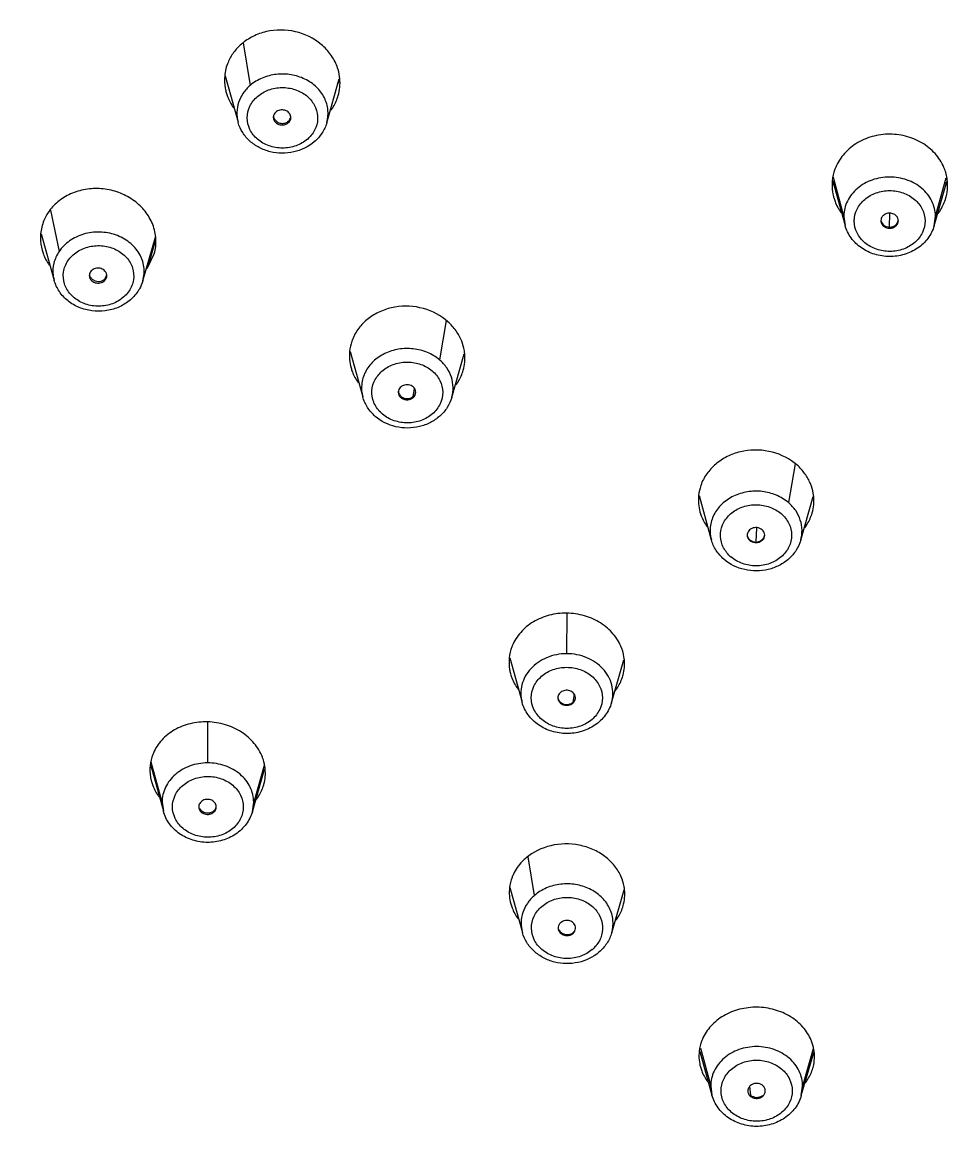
# Model space of a CAD drawing. Extents: x 881 to 2009, y 679 to 1506.
# Drawn here: x 1333.97 to 1360.64, y 1327.45 to 1359.14 of the extents above; entities that cross this region are included whole.
import ezdxf

# ---------------------------------------------------------------- set-up
doc = ezdxf.new("R2010")
doc.units = 0
doc.header["$LTSCALE"] = 10
doc.header["$MEASUREMENT"] = 0
doc.layers.add('1_1', color=7, linetype='CONTINUOUS')

msp = doc.modelspace()

# ---------------------------------------------------------------- linework, layer by layer
at = {"layer": '1_1', "color": 9, "linetype": 'Continuous'}
for p, q in [((1340.289, 1358.543), (1340.486, 1357.329)), ((1357.44, 1353.599), (1357.142, 1354.702)), ((1360.056, 1353.598), (1360.362, 1354.695)), ((1334.78, 1353.766), (1335.026, 1352.584)), ((1357.44, 1353.581), (1357.475, 1353.33)), ((1358.747, 1353.283), (1358.75, 1353.677)), ((1360.017, 1353.318), (1360.056, 1353.598)), ((1337.574, 1352.156), (1337.777, 1352.895)), ((1334.88, 1351.79), (1334.887, 1351.762)), ((1346.08, 1350.614), (1345.889, 1349.493)), ((1345.141, 1348.446), (1345.181, 1348.669)), ((1356.045, 1346.524), (1355.856, 1345.415)), ((1354.94, 1344.696), (1354.929, 1344.291)), ((1349.526, 1342.258), (1349.522, 1341.099)), ((1349.742, 1339.94), (1349.699, 1339.707)), ((1339.27, 1339.152), (1339.265, 1337.981)), ((1337.969, 1336.858), (1337.661, 1338.001)), ((1340.88, 1337.909), (1340.586, 1336.857)), ((1337.97, 1336.858), (1338.005, 1336.6)), ((1340.548, 1336.588), (1340.586, 1336.857)), ((1348.603, 1334.195), (1348.422, 1335.303)), ((1353.342, 1329.836), (1353.636, 1328.748)), ((1356.56, 1329.813), (1356.262, 1328.746)), ((1353.636, 1328.748), (1353.672, 1328.492)), ((1354.743, 1328.737), (1354.77, 1328.49)), ((1356.224, 1328.479), (1356.262, 1328.746))]:
    msp.add_line(p, q, dxfattribs=at)
at = {"layer": '1_1', "color": 7, "linetype": 'Continuous'}
for p, q in [((1339.771, 1357.604), (1340.139, 1356.279)), ((1342.671, 1356.265), (1343.031, 1357.515)), ((1343.031, 1357.48), (1343.013, 1357.454)), ((1341.646, 1356.414), (1341.646, 1356.415)), ((1357.169, 1354.523), (1357.123, 1354.592)), ((1357.124, 1354.598), (1357.475, 1353.33)), ((1360.018, 1353.318), (1360.382, 1354.585)), ((1360.383, 1354.578), (1360.342, 1354.518)), ((1358.997, 1353.466), (1358.997, 1353.467)), ((1334.52, 1353.087), (1334.887, 1351.762)), ((1337.418, 1351.748), (1337.778, 1353)), ((1337.574, 1352.156), (1337.745, 1352.523)), ((1336.357, 1351.834), (1336.386, 1351.905)), ((1336.39, 1351.897), (1336.39, 1351.898)), ((1343.34, 1349.733), (1343.701, 1348.432)), ((1343.346, 1349.711), (1343.34, 1349.72)), ((1346.241, 1348.418), (1346.599, 1349.661)), ((1346.599, 1349.633), (1346.587, 1349.619)), ((1353.305, 1345.616), (1353.654, 1344.355)), ((1353.311, 1345.594), (1353.305, 1345.603)), ((1356.207, 1344.343), (1356.564, 1345.586)), ((1356.564, 1345.566), (1356.556, 1345.556)), ((1347.899, 1340.979), (1348.251, 1339.711)), ((1350.803, 1339.699), (1351.155, 1340.925)), ((1349.772, 1339.84), (1349.772, 1339.841)), ((1350.803, 1339.699), (1350.803, 1339.699)), ((1337.643, 1337.904), (1338.005, 1336.599)), ((1340.548, 1336.587), (1340.898, 1337.806)), ((1339.016, 1336.726), (1339.016, 1336.725)), ((1347.904, 1334.419), (1348.258, 1333.14)), ((1350.81, 1333.128), (1351.163, 1334.357)), ((1349.279, 1333.267), (1349.279, 1333.266)), ((1353.325, 1329.742), (1353.672, 1328.492)), ((1356.224, 1328.479), (1356.579, 1329.714)), ((1353.672, 1328.492), (1353.672, 1328.491)), ((1354.696, 1328.616), (1354.696, 1328.615))]:
    msp.add_line(p, q, dxfattribs=at)
at = {"layer": '1_1', "color": 9, "linetype": 'Continuous'}
for centre, radius, start, end in [((1341.254, 1358.525), 1.777, 212.5263, 213.412), ((1341.68, 1358.367), 1.638, 322.2256, 324.6816), ((1341.695, 1358.356), 1.618, 324.6837, 326.0478), ((1341.518, 1356.492), 0.922, 310.7601, 315.1584), ((1358.516, 1355.472), 1.678, 213.043, 215.1992), ((1358.993, 1355.472), 1.683, 324.0804, 324.6528), ((1359, 1355.467), 1.674, 324.6522, 326.4498), ((1358.403, 1353.591), 0.963, 179.514, 180.611), ((1358.465, 1353.459), 0.729, 179.524, 180.6177), ((1335.998, 1354.038), 1.782, 213.1035, 213.8271), ((1336.489, 1353.811), 1.564, 324.0684, 325.724), ((1335.827, 1352.026), 0.976, 187.1776, 193.988), ((1344.766, 1350.646), 1.722, 213.648, 214.4688), ((1345.285, 1350.511), 1.6, 325.2059, 326.2596), ((1344.863, 1348.651), 0.928, 224.6854, 228.8723), ((1344.867, 1348.656), 0.935, 228.8914, 229.8201), ((1354.69, 1346.513), 1.678, 213.9855, 214.8231), ((1355.228, 1346.465), 1.63, 325.2827, 326.0741), ((1354.835, 1344.583), 0.95, 224.6457, 229.1259), ((1349.281, 1341.895), 1.681, 213.7061, 215.9578), ((1349.852, 1341.804), 1.6, 323.182, 324.9657), ((1349.864, 1341.796), 1.586, 324.9673, 325.6513), ((1339.046, 1338.848), 1.709, 213.8863, 215.8758), ((1339.653, 1338.658), 1.536, 322.5356, 324.6219), ((1339.665, 1338.649), 1.521, 324.6242, 325.293), ((1349.893, 1335.233), 1.568, 323.8759, 324.5531), ((1349.681, 1333.322), 0.883, 310.4586, 314.6748), ((1354.629, 1330.651), 1.605, 215.104, 215.8866), ((1355.31, 1330.612), 1.573, 322.696, 324.3076)]:
    msp.add_arc(centre, radius, start, end, dxfattribs=at)
at = {"layer": '1_1', "color": 7, "linetype": 'Continuous'}
for centre, radius, start, end in [((1341.332, 1356.415), 0.186, 168.2381, 179.5809), ((1341.328, 1356.415), 0.182, 179.6197, 184.4639), ((1341.337, 1356.414), 0.191, 160.1736, 168.2316), ((1341.444, 1356.409), 0.203, 23.0875, 33.9857), ((1341.461, 1356.415), 0.185, 0.0708, 6.114), ((1358.421, 1354.477), 1.32, 159.5386, 174.6735), ((1359.081, 1354.473), 1.321, 4.9171, 20.3325), ((1358.383, 1354.481), 1.281, 174.7189, 180.1286), ((1359.121, 1354.477), 1.28, 359.9749, 4.8627), ((1358.427, 1354.484), 1.325, 194.5523, 195.465), ((1359.079, 1354.48), 1.323, 343.9895, 344.9335), ((1335.826, 1352.957), 1.335, 146.2895, 157.1847), ((1358.681, 1353.467), 0.184, 167.3619, 187.7357), ((1335.778, 1352.977), 1.283, 157.1872, 174.9954), ((1336.395, 1352.847), 1.403, 21.2607, 26.2211), ((1336.075, 1351.899), 0.184, 171.8993, 179.8213), ((1336.206, 1351.898), 0.184, 0.0738, 5.8908), ((1336.435, 1352.916), 1.369, 322.9682, 326.2966), ((1335.916, 1352.05), 1.069, 193.9688, 195.5962), ((1344.604, 1349.609), 1.285, 174.4076, 195.5519), ((1345.35, 1349.546), 1.268, 343.922, 5.2487), ((1344.896, 1348.567), 0.182, 172.5756, 180.031), ((1344.903, 1348.567), 0.189, 166.1927, 172.5797), ((1354.546, 1345.489), 1.262, 174.1817, 195.5419), ((1355.327, 1345.469), 1.257, 343.9045, 5.4003), ((1354.861, 1344.487), 0.182, 172.5864, 180.0311), ((1354.998, 1344.487), 0.181, 355.3515, 0.0501), ((1349.13, 1340.851), 1.253, 159.1371, 174.0815), ((1349.148, 1340.844), 1.272, 157.6504, 159.1514), ((1349.877, 1340.796), 1.301, 20.2778, 21.029), ((1349.91, 1340.807), 1.266, 5.3828, 20.3573), ((1349.94, 1340.811), 1.237, 344.8981, 5.32), ((1349.155, 1340.862), 1.279, 194.5678, 195.4801), ((1349.922, 1340.815), 1.255, 343.9647, 344.9264), ((1349.456, 1339.841), 0.184, 171.8909, 179.822), ((1349.591, 1339.84), 0.181, 353.9222, 359.716), ((1338.849, 1337.778), 1.228, 158.9246, 174.01), ((1338.865, 1337.772), 1.245, 156.8312, 158.9336), ((1339.614, 1337.673), 1.307, 20.2758, 21.0019), ((1339.704, 1337.691), 1.215, 344.9354, 5.4662), ((1338.9, 1337.789), 1.28, 194.5398, 195.4851), ((1339.69, 1337.694), 1.229, 343.9678, 344.9728), ((1339.199, 1336.725), 0.183, 170.8322, 179.6895), ((1339.206, 1336.724), 0.19, 165.5461, 170.8515), ((1339.33, 1336.725), 0.185, 359.8226, 3.1457), ((1349.101, 1334.28), 1.217, 173.3979, 195.5681), ((1349.976, 1334.235), 1.207, 343.9188, 5.8008), ((1349.463, 1333.266), 0.184, 171.7718, 179.7024), ((1349.593, 1333.266), 0.186, 354.6973, 359.7261), ((1354.519, 1329.611), 1.218, 158.7828, 173.7666), ((1354.539, 1329.604), 1.24, 156.7031, 158.7962), ((1355.35, 1329.581), 1.253, 21.1877, 22.359), ((1354.481, 1329.617), 1.18, 173.8214, 180.0887), ((1355.424, 1329.596), 1.177, 0.0877, 5.783), ((1354.53, 1329.625), 1.23, 194.5325, 195.4683), ((1355.381, 1329.602), 1.22, 343.9761, 344.9493), ((1354.881, 1328.615), 0.185, 172.0849, 179.7095), ((1355.012, 1328.614), 0.184, 356.4471, 3.3014)]:
    msp.add_arc(centre, radius, start, end, dxfattribs=at)
for points, knots in [([(1408.629, 1347.291), (1408.387, 1350.01), (1407.293, 1355.453), (1403.92, 1363.14), (1398.949, 1370.125), (1392.57, 1376.161), (1385.016, 1381.049), (1376.555, 1384.628), (1367.482, 1386.782), (1358.111, 1387.441), (1348.763, 1386.583), (1339.76, 1384.237), (1331.414, 1380.478), (1324.015, 1375.428), (1317.828, 1369.253), (1313.08, 1362.159), (1309.956, 1354.398), (1309.039, 1348.937), (1308.885, 1346.217)], [0, 0, 0, 0, 0.058147, 0.117164, 0.177537, 0.239517, 0.303127, 0.368165, 0.434243, 0.500845, 0.567391, 0.633308, 0.698098, 0.761407, 0.823071, 0.883159, 0.941969, 1, 1, 1, 1]), ([(1309.049, 1338.957), (1309.046, 1341.754), (1309.691, 1347.405), (1312.566, 1355.506), (1317.224, 1362.951), (1323.471, 1369.45), (1331.059, 1374.765), (1339.695, 1378.701), (1349.047, 1381.117), (1355.521, 1381.654), (1358.767, 1381.651)], [0, 0, 0, 0, 0.115587, 0.232649, 0.352444, 0.475736, 0.602718, 0.733026, 0.865838, 1, 1, 1, 1]), ([(1342.966, 1357.87), (1342.921, 1357.991), (1342.795, 1358.224), (1342.425, 1358.617), (1341.787, 1358.926), (1341.076, 1358.928), (1340.559, 1358.744), (1340.333, 1358.595), (1340.233, 1358.509)], [0, 0, 0, 0, 0.119679, 0.242089, 0.495481, 0.751684, 0.877665, 1, 1, 1, 1]), ([(1340.233, 1358.509), (1340.151, 1358.437), (1340.002, 1358.277), (1339.894, 1358.087), (1339.853, 1357.988)], [0, 0, 0, 0, 0.505739, 1, 1, 1, 1]), ([(1339.757, 1357.605), (1339.745, 1357.486), (1339.753, 1357.324), (1339.789, 1357.168), (1339.8, 1357.129)], [0, 0, 0, 0, 0.748944, 1, 1, 1, 1]), ([(1343.046, 1357.516), (1343.038, 1357.606), (1343.015, 1357.727), (1342.976, 1357.842), (1342.966, 1357.87)], [0, 0, 0, 0, 0.747704, 1, 1, 1, 1]), ([(1339.8, 1357.129), (1339.81, 1357.091), (1339.86, 1356.937), (1339.937, 1356.793), (1340.007, 1356.693)], [0, 0, 0, 0, 0.24557, 1, 1, 1, 1]), ([(1342.79, 1356.62), (1342.814, 1356.652), (1342.902, 1356.784), (1342.967, 1356.931), (1343, 1357.044)], [0, 0, 0, 0, 0.252894, 1, 1, 1, 1]), ([(1341.147, 1356.401), (1341.149, 1356.377), (1341.158, 1356.344), (1341.175, 1356.315), (1341.18, 1356.308)], [0, 0, 0, 0, 0.745777, 1, 1, 1, 1]), ([(1341.18, 1356.37), (1341.177, 1356.376), (1341.164, 1356.398), (1341.154, 1356.423), (1341.15, 1356.442)], [0, 0, 0, 0, 0.261408, 1, 1, 1, 1]), ([(1341.613, 1356.522), (1341.588, 1356.559), (1341.511, 1356.62), (1341.368, 1356.64), (1341.233, 1356.594), (1341.172, 1356.519), (1341.157, 1356.479)], [0, 0, 0, 0, 0.245577, 0.506469, 0.763074, 1, 1, 1, 1]), ([(1341.18, 1356.308), (1341.208, 1356.266), (1341.299, 1356.201), (1341.436, 1356.194), (1341.536, 1356.232), (1341.597, 1356.28), (1341.637, 1356.343), (1341.646, 1356.391), (1341.646, 1356.414)], [0, 0, 0, 0, 0.247904, 0.510827, 0.641112, 0.765921, 0.884995, 1, 1, 1, 1]), ([(1341.18, 1356.37), (1341.199, 1356.338), (1341.252, 1356.281), (1341.325, 1356.255), (1341.362, 1356.249)], [0, 0, 0, 0, 0.495417, 1, 1, 1, 1]), ([(1341.573, 1356.306), (1341.591, 1356.322), (1341.62, 1356.359), (1341.638, 1356.402), (1341.642, 1356.424)], [0, 0, 0, 0, 0.515531, 1, 1, 1, 1]), ([(1342.316, 1355.72), (1342.15, 1355.577), (1341.734, 1355.376), (1341.16, 1355.384), (1340.742, 1355.541), (1340.469, 1355.728), (1340.259, 1355.974), (1340.17, 1356.17), (1340.141, 1356.271)], [0, 0, 0, 0, 0.250365, 0.506045, 0.633255, 0.758021, 0.880104, 1, 1, 1, 1]), ([(1341.362, 1356.249), (1341.4, 1356.243), (1341.477, 1356.246), (1341.546, 1356.282), (1341.573, 1356.306)], [0, 0, 0, 0, 0.508545, 1, 1, 1, 1]), ([(1342.672, 1356.266), (1342.642, 1356.161), (1342.548, 1355.959), (1342.4, 1355.792), (1342.316, 1355.72)], [0, 0, 0, 0, 0.495271, 1, 1, 1, 1]), ([(1360.319, 1354.932), (1360.265, 1355.078), (1360.101, 1355.358), (1359.729, 1355.682), (1359.265, 1355.889), (1358.753, 1355.961), (1358.242, 1355.891), (1357.777, 1355.686), (1357.405, 1355.364), (1357.24, 1355.084), (1357.185, 1354.938)], [0, 0, 0, 0, 0.11882, 0.242168, 0.369864, 0.500158, 0.630418, 0.758026, 0.881268, 1, 1, 1, 1]), ([(1357.102, 1354.478), (1357.102, 1354.396), (1357.113, 1354.285), (1357.137, 1354.178), (1357.144, 1354.151)], [0, 0, 0, 0, 0.748502, 1, 1, 1, 1]), ([(1360.356, 1354.136), (1360.364, 1354.164), (1360.39, 1354.275), (1360.402, 1354.391), (1360.401, 1354.477)], [0, 0, 0, 0, 0.251521, 1, 1, 1, 1]), ([(1337.654, 1353.467), (1337.592, 1353.593), (1337.427, 1353.832), (1337.089, 1354.114), (1336.68, 1354.306), (1336.234, 1354.396), (1335.78, 1354.377), (1335.353, 1354.25), (1334.984, 1354.023), (1334.792, 1353.813), (1334.715, 1353.698)], [0, 0, 0, 0, 0.120278, 0.24564, 0.373416, 0.503807, 0.63267, 0.759385, 0.881914, 1, 1, 1, 1]), ([(1357.15, 1354.13), (1357.161, 1354.091), (1357.211, 1353.936), (1357.291, 1353.791), (1357.363, 1353.691)], [0, 0, 0, 0, 0.247866, 1, 1, 1, 1]), ([(1360.132, 1353.675), (1360.157, 1353.709), (1360.249, 1353.845), (1360.317, 1353.997), (1360.351, 1354.115)], [0, 0, 0, 0, 0.253504, 1, 1, 1, 1]), ([(1358.57, 1353.619), (1358.561, 1353.612), (1358.53, 1353.581), (1358.509, 1353.54), (1358.502, 1353.508)], [0, 0, 0, 0, 0.258251, 1, 1, 1, 1]), ([(1358.969, 1353.565), (1358.951, 1353.596), (1358.895, 1353.65), (1358.786, 1353.687), (1358.669, 1353.679), (1358.598, 1353.643), (1358.57, 1353.619)], [0, 0, 0, 0, 0.238578, 0.492411, 0.750862, 1, 1, 1, 1]), ([(1358.997, 1353.467), (1358.997, 1353.492), (1358.989, 1353.527), (1358.974, 1353.558), (1358.969, 1353.565)], [0, 0, 0, 0, 0.744167, 1, 1, 1, 1]), ([(1337.745, 1352.523), (1337.783, 1352.657), (1337.817, 1352.943), (1337.755, 1353.223), (1337.703, 1353.356)], [0, 0, 0, 0, 0.49545, 1, 1, 1, 1]), ([(1360.017, 1353.318), (1359.981, 1353.191), (1359.856, 1352.945), (1359.553, 1352.661), (1359.168, 1352.482), (1358.742, 1352.422), (1358.317, 1352.486), (1357.934, 1352.668), (1357.633, 1352.955), (1357.511, 1353.203), (1357.475, 1353.33)], [0, 0, 0, 0, 0.120519, 0.244033, 0.37092, 0.500014, 0.629105, 0.755983, 0.879486, 1, 1, 1, 1]), ([(1358.499, 1353.443), (1358.504, 1353.402), (1358.546, 1353.321), (1358.664, 1353.253), (1358.803, 1353.246), (1358.89, 1353.286), (1358.924, 1353.315)], [0, 0, 0, 0, 0.231674, 0.48285, 0.745436, 1, 1, 1, 1]), ([(1358.5, 1353.473), (1358.509, 1353.42), (1358.575, 1353.317), (1358.69, 1353.283), (1358.747, 1353.283)], [0, 0, 0, 0, 0.482586, 1, 1, 1, 1]), ([(1358.747, 1353.283), (1358.78, 1353.283), (1358.843, 1353.298), (1358.901, 1353.327), (1358.924, 1353.348)], [0, 0, 0, 0, 0.511102, 1, 1, 1, 1]), ([(1358.924, 1353.348), (1358.942, 1353.365), (1358.972, 1353.404), (1358.99, 1353.45), (1358.994, 1353.473)], [0, 0, 0, 0, 0.518152, 1, 1, 1, 1]), ([(1358.924, 1353.315), (1358.946, 1353.334), (1358.983, 1353.38), (1358.997, 1353.438), (1358.997, 1353.466)], [0, 0, 0, 0, 0.511198, 1, 1, 1, 1]), ([(1334.5, 1353.089), (1334.496, 1353.051), (1334.49, 1352.896), (1334.512, 1352.741), (1334.543, 1352.629)], [0, 0, 0, 0, 0.248245, 1, 1, 1, 1]), ([(1334.543, 1352.629), (1334.554, 1352.59), (1334.603, 1352.438), (1334.679, 1352.295), (1334.747, 1352.197)], [0, 0, 0, 0, 0.248166, 1, 1, 1, 1]), ([(1336.317, 1352.05), (1336.283, 1352.079), (1336.197, 1352.119), (1336.058, 1352.113), (1335.94, 1352.046), (1335.898, 1351.965), (1335.892, 1351.925)], [0, 0, 0, 0, 0.254834, 0.517385, 0.768401, 1, 1, 1, 1]), ([(1335.964, 1351.809), (1335.957, 1351.816), (1335.931, 1351.843), (1335.91, 1351.876), (1335.901, 1351.902)], [0, 0, 0, 0, 0.262411, 1, 1, 1, 1]), ([(1336.389, 1351.917), (1336.387, 1351.941), (1336.378, 1351.972), (1336.361, 1351.999), (1336.357, 1352.006)], [0, 0, 0, 0, 0.744681, 1, 1, 1, 1]), ([(1337.276, 1351.445), (1337.209, 1351.345), (1337.04, 1351.163), (1336.717, 1350.974), (1336.349, 1350.875), (1335.966, 1350.875), (1335.598, 1350.972), (1335.274, 1351.16), (1335.022, 1351.428), (1334.919, 1351.649), (1334.887, 1351.762)], [0, 0, 0, 0, 0.122294, 0.247648, 0.375472, 0.504286, 0.632196, 0.757674, 0.880116, 1, 1, 1, 1]), ([(1335.904, 1351.83), (1335.907, 1351.822), (1335.922, 1351.791), (1335.944, 1351.764), (1335.964, 1351.747)], [0, 0, 0, 0, 0.245615, 1, 1, 1, 1]), ([(1335.964, 1351.747), (1335.999, 1351.716), (1336.091, 1351.675), (1336.237, 1351.688), (1336.357, 1351.766), (1336.39, 1351.855), (1336.39, 1351.897)], [0, 0, 0, 0, 0.25649, 0.520103, 0.769709, 1, 1, 1, 1]), ([(1336.06, 1351.747), (1336.087, 1351.737), (1336.144, 1351.727), (1336.228, 1351.737), (1336.304, 1351.772), (1336.343, 1351.812), (1336.357, 1351.834)], [0, 0, 0, 0, 0.258993, 0.51472, 0.761896, 1, 1, 1, 1]), ([(1337.418, 1351.747), (1337.394, 1351.667), (1337.35, 1351.563), (1337.292, 1351.469), (1337.276, 1351.445)], [0, 0, 0, 0, 0.748125, 1, 1, 1, 1]), ([(1346.134, 1350.579), (1345.936, 1350.756), (1345.442, 1351.018), (1344.75, 1351.052), (1344.229, 1350.903), (1343.884, 1350.709), (1343.605, 1350.445), (1343.473, 1350.229), (1343.424, 1350.116)], [0, 0, 0, 0, 0.252227, 0.510512, 0.638305, 0.76273, 0.883176, 1, 1, 1, 1]), ([(1346.527, 1350.023), (1346.486, 1350.128), (1346.375, 1350.33), (1346.22, 1350.502), (1346.134, 1350.579)], [0, 0, 0, 0, 0.49304, 1, 1, 1, 1]), ([(1343.424, 1350.116), (1343.411, 1350.085), (1343.363, 1349.963), (1343.335, 1349.832), (1343.325, 1349.734)], [0, 0, 0, 0, 0.251695, 1, 1, 1, 1]), ([(1346.613, 1349.662), (1346.61, 1349.693), (1346.595, 1349.815), (1346.561, 1349.936), (1346.527, 1350.023)], [0, 0, 0, 0, 0.248596, 1, 1, 1, 1]), ([(1343.366, 1349.265), (1343.376, 1349.227), (1343.426, 1349.074), (1343.503, 1348.931), (1343.573, 1348.833)], [0, 0, 0, 0, 0.24695, 1, 1, 1, 1]), ([(1346.36, 1348.774), (1346.384, 1348.806), (1346.472, 1348.936), (1346.536, 1349.082), (1346.569, 1349.195)], [0, 0, 0, 0, 0.253408, 1, 1, 1, 1]), ([(1345.188, 1348.662), (1345.165, 1348.703), (1345.085, 1348.771), (1344.933, 1348.794), (1344.811, 1348.747), (1344.744, 1348.677), (1344.725, 1348.634), (1344.719, 1348.612)], [0, 0, 0, 0, 0.244056, 0.505384, 0.761525, 0.883156, 1, 1, 1, 1]), ([(1344.055, 1347.879), (1343.971, 1347.953), (1343.823, 1348.122), (1343.73, 1348.328), (1343.7, 1348.434)], [0, 0, 0, 0, 0.504782, 1, 1, 1, 1]), ([(1346.241, 1348.418), (1346.212, 1348.317), (1346.122, 1348.121), (1345.909, 1347.875), (1345.634, 1347.689), (1345.213, 1347.534), (1344.638, 1347.53), (1344.221, 1347.735), (1344.055, 1347.879)], [0, 0, 0, 0, 0.119865, 0.24193, 0.36667, 0.49387, 0.749577, 1, 1, 1, 1]), ([(1344.714, 1348.567), (1344.714, 1348.539), (1344.728, 1348.481), (1344.785, 1348.41), (1344.868, 1348.363), (1344.964, 1348.347), (1345.061, 1348.363), (1345.143, 1348.41), (1345.2, 1348.481), (1345.214, 1348.539), (1345.214, 1348.567)], [0, 0, 0, 0, 0.116165, 0.237824, 0.366596, 0.500227, 0.63379, 0.7624, 0.883904, 1, 1, 1, 1]), ([(1344.716, 1348.59), (1344.719, 1348.568), (1344.737, 1348.521), (1344.764, 1348.48), (1344.782, 1348.461)], [0, 0, 0, 0, 0.466467, 1, 1, 1, 1]), ([(1344.782, 1348.461), (1344.805, 1348.438), (1344.862, 1348.403), (1344.96, 1348.38), (1345.059, 1348.393), (1345.117, 1348.425), (1345.141, 1348.446)], [0, 0, 0, 0, 0.248186, 0.503159, 0.755822, 1, 1, 1, 1]), ([(1345.141, 1348.446), (1345.15, 1348.454), (1345.181, 1348.487), (1345.203, 1348.529), (1345.21, 1348.562)], [0, 0, 0, 0, 0.260805, 1, 1, 1, 1]), ([(1345.214, 1348.567), (1345.214, 1348.592), (1345.207, 1348.625), (1345.193, 1348.654), (1345.188, 1348.662)], [0, 0, 0, 0, 0.744599, 1, 1, 1, 1]), ([(1356.099, 1346.49), (1355.9, 1346.663), (1355.403, 1346.916), (1354.712, 1346.94), (1354.193, 1346.785), (1353.848, 1346.588), (1353.569, 1346.322), (1353.437, 1346.105), (1353.388, 1345.992)], [0, 0, 0, 0, 0.25079, 0.50912, 0.637338, 0.762264, 0.883093, 1, 1, 1, 1]), ([(1356.486, 1345.956), (1356.445, 1346.057), (1356.335, 1346.251), (1356.183, 1346.416), (1356.099, 1346.49)], [0, 0, 0, 0, 0.493059, 1, 1, 1, 1]), ([(1353.388, 1345.992), (1353.375, 1345.962), (1353.329, 1345.842), (1353.3, 1345.714), (1353.29, 1345.617)], [0, 0, 0, 0, 0.252072, 1, 1, 1, 1]), ([(1356.578, 1345.587), (1356.575, 1345.618), (1356.559, 1345.744), (1356.523, 1345.868), (1356.486, 1345.956)], [0, 0, 0, 0, 0.24875, 1, 1, 1, 1]), ([(1353.33, 1345.151), (1353.34, 1345.113), (1353.389, 1344.963), (1353.466, 1344.822), (1353.535, 1344.725)], [0, 0, 0, 0, 0.247077, 1, 1, 1, 1]), ([(1356.325, 1344.698), (1356.349, 1344.73), (1356.437, 1344.861), (1356.502, 1345.007), (1356.534, 1345.12)], [0, 0, 0, 0, 0.253833, 1, 1, 1, 1]), ([(1355.153, 1344.582), (1355.129, 1344.624), (1355.044, 1344.694), (1354.886, 1344.713), (1354.761, 1344.659), (1354.699, 1344.58), (1354.683, 1344.534), (1354.68, 1344.511)], [0, 0, 0, 0, 0.245286, 0.507851, 0.763046, 0.883796, 1, 1, 1, 1]), ([(1354.015, 1343.795), (1353.929, 1343.869), (1353.779, 1344.04), (1353.684, 1344.248), (1353.655, 1344.355)], [0, 0, 0, 0, 0.504848, 1, 1, 1, 1]), ([(1356.207, 1344.343), (1356.177, 1344.241), (1356.088, 1344.045), (1355.875, 1343.797), (1355.6, 1343.609), (1355.178, 1343.453), (1354.601, 1343.447), (1354.182, 1343.651), (1354.015, 1343.795)], [0, 0, 0, 0, 0.11983, 0.24186, 0.366566, 0.493747, 0.749482, 1, 1, 1, 1]), ([(1354.679, 1344.487), (1354.679, 1344.463), (1354.686, 1344.43), (1354.7, 1344.4), (1354.705, 1344.393)], [0, 0, 0, 0, 0.744599, 1, 1, 1, 1]), ([(1354.681, 1344.483), (1354.685, 1344.457), (1354.705, 1344.404), (1354.762, 1344.341), (1354.842, 1344.305), (1354.9, 1344.291), (1354.929, 1344.29)], [0, 0, 0, 0, 0.236755, 0.481488, 0.73574, 1, 1, 1, 1]), ([(1354.705, 1344.393), (1354.729, 1344.349), (1354.816, 1344.279), (1354.952, 1344.265), (1355.054, 1344.297), (1355.118, 1344.341), (1355.163, 1344.401), (1355.176, 1344.449), (1355.178, 1344.472)], [0, 0, 0, 0, 0.2451, 0.507406, 0.638408, 0.764317, 0.884374, 1, 1, 1, 1]), ([(1354.929, 1344.29), (1354.958, 1344.291), (1355.015, 1344.303), (1355.116, 1344.345), (1355.165, 1344.421), (1355.175, 1344.472)], [0, 0, 0, 0, 0.267355, 0.522912, 1, 1, 1, 1]), ([(1355.179, 1344.487), (1355.179, 1344.511), (1355.172, 1344.545), (1355.157, 1344.574), (1355.153, 1344.582)], [0, 0, 0, 0, 0.744599, 1, 1, 1, 1]), ([(1349.525, 1342.258), (1349.357, 1342.26), (1349.024, 1342.221), (1348.567, 1342.032), (1348.196, 1341.732), (1348.028, 1341.467), (1347.971, 1341.328)], [0, 0, 0, 0, 0.262838, 0.518961, 0.76468, 1, 1, 1, 1]), ([(1351.092, 1341.263), (1351.036, 1341.407), (1350.87, 1341.683), (1350.497, 1342.001), (1350.035, 1342.206), (1349.695, 1342.256), (1349.525, 1342.258)], [0, 0, 0, 0, 0.235644, 0.482155, 0.73846, 1, 1, 1, 1]), ([(1347.883, 1340.98), (1347.872, 1340.87), (1347.877, 1340.72), (1347.908, 1340.576), (1347.917, 1340.54)], [0, 0, 0, 0, 0.748164, 1, 1, 1, 1]), ([(1347.923, 1340.52), (1347.933, 1340.482), (1347.984, 1340.327), (1348.064, 1340.182), (1348.137, 1340.083)], [0, 0, 0, 0, 0.246803, 1, 1, 1, 1]), ([(1350.912, 1340.039), (1350.937, 1340.072), (1351.028, 1340.204), (1351.095, 1340.353), (1351.128, 1340.468)], [0, 0, 0, 0, 0.254064, 1, 1, 1, 1]), ([(1349.699, 1339.992), (1349.665, 1340.021), (1349.578, 1340.061), (1349.44, 1340.055), (1349.321, 1339.988), (1349.28, 1339.907), (1349.274, 1339.867)], [0, 0, 0, 0, 0.254834, 0.517385, 0.768401, 1, 1, 1, 1]), ([(1349.772, 1339.841), (1349.772, 1339.869), (1349.763, 1339.907), (1349.744, 1339.94), (1349.738, 1339.948)], [0, 0, 0, 0, 0.743775, 1, 1, 1, 1]), ([(1349.524, 1338.82), (1349.381, 1338.82), (1349.096, 1338.862), (1348.712, 1339.046), (1348.409, 1339.334), (1348.287, 1339.582), (1348.251, 1339.711)], [0, 0, 0, 0, 0.258229, 0.51198, 0.758996, 1, 1, 1, 1]), ([(1349.274, 1339.845), (1349.277, 1339.822), (1349.296, 1339.773), (1349.326, 1339.731), (1349.346, 1339.714)], [0, 0, 0, 0, 0.47083, 1, 1, 1, 1]), ([(1349.285, 1339.772), (1349.289, 1339.764), (1349.303, 1339.733), (1349.326, 1339.706), (1349.345, 1339.689)], [0, 0, 0, 0, 0.245615, 1, 1, 1, 1]), ([(1349.345, 1339.689), (1349.38, 1339.659), (1349.468, 1339.619), (1349.608, 1339.627), (1349.727, 1339.697), (1349.767, 1339.78), (1349.771, 1339.821)], [0, 0, 0, 0, 0.255205, 0.518014, 0.768562, 1, 1, 1, 1]), ([(1349.346, 1339.714), (1349.393, 1339.672), (1349.493, 1339.634), (1349.617, 1339.66), (1349.676, 1339.687), (1349.699, 1339.707)], [0, 0, 0, 0, 0.500554, 0.758043, 1, 1, 1, 1]), ([(1350.803, 1339.699), (1350.766, 1339.571), (1350.641, 1339.324), (1350.337, 1339.039), (1349.951, 1338.859), (1349.667, 1338.819), (1349.524, 1338.819)], [0, 0, 0, 0, 0.241016, 0.488034, 0.741776, 1, 1, 1, 1]), ([(1339.269, 1339.152), (1339.102, 1339.157), (1338.772, 1339.123), (1338.318, 1338.946), (1337.947, 1338.656), (1337.778, 1338.398), (1337.72, 1338.262)], [0, 0, 0, 0, 0.263927, 0.52021, 0.765401, 1, 1, 1, 1]), ([(1340.835, 1338.141), (1340.78, 1338.286), (1340.613, 1338.562), (1340.241, 1338.883), (1339.779, 1339.094), (1339.44, 1339.148), (1339.269, 1339.152)], [0, 0, 0, 0, 0.23543, 0.482281, 0.738842, 1, 1, 1, 1]), ([(1340.914, 1337.807), (1340.911, 1337.834), (1340.897, 1337.942), (1340.869, 1338.049), (1340.841, 1338.126)], [0, 0, 0, 0, 0.24838, 1, 1, 1, 1]), ([(1337.627, 1337.906), (1337.616, 1337.797), (1337.621, 1337.648), (1337.651, 1337.504), (1337.661, 1337.468)], [0, 0, 0, 0, 0.74768, 1, 1, 1, 1]), ([(1337.666, 1337.448), (1337.677, 1337.409), (1337.728, 1337.254), (1337.808, 1337.109), (1337.88, 1337.009)], [0, 0, 0, 0, 0.246356, 1, 1, 1, 1]), ([(1340.659, 1336.933), (1340.683, 1336.965), (1340.773, 1337.094), (1340.839, 1337.241), (1340.872, 1337.354)], [0, 0, 0, 0, 0.253908, 1, 1, 1, 1]), ([(1339.442, 1336.877), (1339.41, 1336.905), (1339.328, 1336.944), (1339.216, 1336.942), (1339.134, 1336.911), (1339.066, 1336.864), (1339.031, 1336.81), (1339.022, 1336.772)], [0, 0, 0, 0, 0.252796, 0.513787, 0.642585, 0.767048, 1, 1, 1, 1]), ([(1339.089, 1336.574), (1339.125, 1336.543), (1339.217, 1336.502), (1339.362, 1336.514), (1339.482, 1336.593), (1339.515, 1336.682), (1339.516, 1336.724)], [0, 0, 0, 0, 0.256553, 0.520181, 0.769862, 1, 1, 1, 1]), ([(1339.166, 1336.578), (1339.201, 1336.564), (1339.255, 1336.546), (1339.33, 1336.554), (1339.398, 1336.574), (1339.472, 1336.622), (1339.504, 1336.684), (1339.511, 1336.715)], [0, 0, 0, 0, 0.264661, 0.396757, 0.526338, 0.769489, 1, 1, 1, 1]), ([(1339.502, 1336.794), (1339.499, 1336.802), (1339.484, 1336.833), (1339.462, 1336.86), (1339.442, 1336.877)], [0, 0, 0, 0, 0.245615, 1, 1, 1, 1]), ([(1339.268, 1335.71), (1339.126, 1335.712), (1338.843, 1335.755), (1338.461, 1335.938), (1338.161, 1336.225), (1338.04, 1336.472), (1338.005, 1336.6)], [0, 0, 0, 0, 0.258202, 0.511931, 0.758946, 1, 1, 1, 1]), ([(1339.024, 1336.67), (1339.027, 1336.661), (1339.041, 1336.624), (1339.067, 1336.593), (1339.089, 1336.574)], [0, 0, 0, 0, 0.244694, 1, 1, 1, 1]), ([(1339.089, 1336.62), (1339.106, 1336.606), (1339.132, 1336.592), (1339.159, 1336.581), (1339.166, 1336.578)], [0, 0, 0, 0, 0.742257, 1, 1, 1, 1]), ([(1340.548, 1336.588), (1340.511, 1336.46), (1340.386, 1336.213), (1340.082, 1335.928), (1339.695, 1335.749), (1339.411, 1335.709), (1339.268, 1335.711)], [0, 0, 0, 0, 0.241015, 0.488043, 0.741807, 1, 1, 1, 1]), ([(1351.08, 1334.729), (1351.031, 1334.841), (1350.899, 1335.057), (1350.62, 1335.323), (1350.274, 1335.523), (1349.756, 1335.685), (1349.066, 1335.677), (1348.565, 1335.437), (1348.366, 1335.268)], [0, 0, 0, 0, 0.116576, 0.237799, 0.363542, 0.492633, 0.751561, 1, 1, 1, 1]), ([(1348.366, 1335.268), (1348.327, 1335.236), (1348.181, 1335.1), (1348.064, 1334.934), (1348.001, 1334.8)], [0, 0, 0, 0, 0.255926, 1, 1, 1, 1]), ([(1348.001, 1334.8), (1347.987, 1334.769), (1347.936, 1334.648), (1347.904, 1334.518), (1347.892, 1334.42)], [0, 0, 0, 0, 0.252496, 1, 1, 1, 1]), ([(1351.177, 1334.357), (1351.174, 1334.389), (1351.156, 1334.516), (1351.118, 1334.64), (1351.08, 1334.729)], [0, 0, 0, 0, 0.248232, 1, 1, 1, 1]), ([(1347.929, 1333.954), (1347.939, 1333.916), (1347.988, 1333.767), (1348.065, 1333.627), (1348.134, 1333.532)], [0, 0, 0, 0, 0.246626, 1, 1, 1, 1]), ([(1350.931, 1333.489), (1350.954, 1333.521), (1351.041, 1333.648), (1351.105, 1333.791), (1351.136, 1333.901)], [0, 0, 0, 0, 0.254439, 1, 1, 1, 1]), ([(1349.279, 1333.266), (1349.279, 1333.245), (1349.284, 1333.216), (1349.295, 1333.19), (1349.299, 1333.183)], [0, 0, 0, 0, 0.745812, 1, 1, 1, 1]), ([(1349.529, 1333.481), (1349.471, 1333.481), (1349.382, 1333.454), (1349.304, 1333.37), (1349.285, 1333.318), (1349.281, 1333.293)], [0, 0, 0, 0, 0.51966, 0.765328, 1, 1, 1, 1]), ([(1349.298, 1333.217), (1349.309, 1333.196), (1349.327, 1333.166), (1349.361, 1333.134), (1349.391, 1333.116), (1349.423, 1333.102), (1349.469, 1333.085), (1349.505, 1333.077), (1349.53, 1333.076)], [0, 0, 0, 0, 0.244484, 0.367794, 0.488752, 0.612396, 0.740673, 1, 1, 1, 1]), ([(1349.726, 1333.398), (1349.702, 1333.424), (1349.64, 1333.467), (1349.566, 1333.481), (1349.529, 1333.481)], [0, 0, 0, 0, 0.487999, 1, 1, 1, 1]), ([(1349.529, 1333.051), (1349.589, 1333.051), (1349.681, 1333.08), (1349.758, 1333.168), (1349.776, 1333.222), (1349.778, 1333.249)], [0, 0, 0, 0, 0.520364, 0.76576, 1, 1, 1, 1]), ([(1349.53, 1333.076), (1349.558, 1333.075), (1349.615, 1333.083), (1349.714, 1333.127), (1349.765, 1333.199), (1349.775, 1333.248)], [0, 0, 0, 0, 0.268114, 0.526315, 1, 1, 1, 1]), ([(1349.779, 1333.265), (1349.779, 1333.289), (1349.77, 1333.338), (1349.743, 1333.38), (1349.726, 1333.398)], [0, 0, 0, 0, 0.4914, 1, 1, 1, 1]), ([(1350.446, 1332.573), (1350.278, 1332.43), (1349.857, 1332.229), (1349.279, 1332.24), (1348.858, 1332.401), (1348.585, 1332.591), (1348.374, 1332.841), (1348.286, 1333.039), (1348.258, 1333.14)], [0, 0, 0, 0, 0.250499, 0.506242, 0.633429, 0.75814, 0.880169, 1, 1, 1, 1]), ([(1349.299, 1333.183), (1349.318, 1333.143), (1349.388, 1333.074), (1349.482, 1333.051), (1349.529, 1333.051)], [0, 0, 0, 0, 0.481562, 1, 1, 1, 1]), ([(1350.81, 1333.128), (1350.779, 1333.022), (1350.683, 1332.815), (1350.532, 1332.647), (1350.446, 1332.573)], [0, 0, 0, 0, 0.495179, 1, 1, 1, 1]), ([(1356.509, 1330.057), (1356.452, 1330.195), (1356.284, 1330.458), (1355.916, 1330.76), (1355.462, 1330.954), (1354.962, 1331.025), (1354.461, 1330.966), (1354.003, 1330.783), (1353.631, 1330.49), (1353.459, 1330.23), (1353.4, 1330.094)], [0, 0, 0, 0, 0.117084, 0.240215, 0.368897, 0.500776, 0.632504, 0.76078, 0.883384, 1, 1, 1, 1]), ([(1356.595, 1329.715), (1356.592, 1329.742), (1356.577, 1329.85), (1356.548, 1329.957), (1356.518, 1330.033)], [0, 0, 0, 0, 0.248372, 1, 1, 1, 1]), ([(1353.301, 1329.615), (1353.301, 1329.54), (1353.311, 1329.439), (1353.333, 1329.341), (1353.34, 1329.316)], [0, 0, 0, 0, 0.748155, 1, 1, 1, 1]), ([(1356.559, 1329.285), (1356.566, 1329.311), (1356.59, 1329.413), (1356.601, 1329.519), (1356.601, 1329.598)], [0, 0, 0, 0, 0.251635, 1, 1, 1, 1]), ([(1353.345, 1329.297), (1353.355, 1329.259), (1353.404, 1329.111), (1353.481, 1328.972), (1353.55, 1328.877)], [0, 0, 0, 0, 0.246777, 1, 1, 1, 1]), ([(1356.344, 1328.848), (1356.368, 1328.88), (1356.456, 1329.009), (1356.522, 1329.154), (1356.554, 1329.265)], [0, 0, 0, 0, 0.254509, 1, 1, 1, 1]), ([(1354.769, 1328.767), (1354.75, 1328.75), (1354.718, 1328.712), (1354.701, 1328.664), (1354.698, 1328.64)], [0, 0, 0, 0, 0.510497, 1, 1, 1, 1]), ([(1355.08, 1328.796), (1355.032, 1328.822), (1354.918, 1328.844), (1354.81, 1328.802), (1354.769, 1328.767)], [0, 0, 0, 0, 0.504622, 1, 1, 1, 1]), ([(1355.158, 1328.728), (1355.153, 1328.735), (1355.131, 1328.762), (1355.103, 1328.783), (1355.08, 1328.796)], [0, 0, 0, 0, 0.244453, 1, 1, 1, 1]), ([(1356.224, 1328.479), (1356.187, 1328.351), (1356.062, 1328.104), (1355.757, 1327.819), (1355.371, 1327.639), (1354.943, 1327.58), (1354.516, 1327.643), (1354.132, 1327.827), (1353.83, 1328.115), (1353.707, 1328.363), (1353.672, 1328.491)], [0, 0, 0, 0, 0.120508, 0.244019, 0.370911, 0.500014, 0.629114, 0.755997, 0.879497, 1, 1, 1, 1]), ([(1354.696, 1328.615), (1354.696, 1328.589), (1354.704, 1328.555), (1354.719, 1328.524), (1354.724, 1328.517)], [0, 0, 0, 0, 0.744167, 1, 1, 1, 1]), ([(1354.724, 1328.517), (1354.742, 1328.486), (1354.798, 1328.432), (1354.907, 1328.395), (1355.024, 1328.402), (1355.095, 1328.438), (1355.123, 1328.463)], [0, 0, 0, 0, 0.238578, 0.492411, 0.750862, 1, 1, 1, 1]), ([(1354.77, 1328.49), (1354.793, 1328.471), (1354.853, 1328.448), (1354.946, 1328.418), (1355.041, 1328.444), (1355.1, 1328.468), (1355.123, 1328.487)], [0, 0, 0, 0, 0.240064, 0.500053, 0.759607, 1, 1, 1, 1]), ([(1355.123, 1328.463), (1355.144, 1328.481), (1355.179, 1328.523), (1355.194, 1328.577), (1355.196, 1328.603)], [0, 0, 0, 0, 0.510691, 1, 1, 1, 1]), ([(1355.196, 1328.625), (1355.194, 1328.652), (1355.183, 1328.689), (1355.164, 1328.72), (1355.158, 1328.728)], [0, 0, 0, 0, 0.743536, 1, 1, 1, 1])]:
    msp.add_open_spline(points, degree=3, knots=knots, dxfattribs=at)
at = {"layer": '1_1', "color": 9, "linetype": 'Continuous'}
for points, knots in [([(1407.216, 1354.646), (1406.518, 1356.991), (1404.644, 1361.606), (1400.568, 1367.955), (1395.319, 1373.625), (1389.053, 1378.455), (1381.944, 1382.316), (1371.576, 1386.047), (1357.642, 1387.792), (1343.795, 1385.535), (1333.624, 1381.418), (1326.728, 1377.295), (1320.725, 1372.234), (1315.785, 1366.372), (1312.054, 1359.873), (1310.433, 1355.197), (1309.863, 1352.831)], [0, 0, 0, 0, 0.058102, 0.117434, 0.178251, 0.240631, 0.304479, 0.369547, 0.501444, 0.633028, 0.697735, 0.761127, 0.823001, 0.883318, 0.942216, 1, 1, 1, 1]), ([(1309.191, 1346.13), (1309.663, 1348.643), (1311.142, 1353.633), (1314.827, 1360.597), (1319.872, 1366.887), (1326.113, 1372.307), (1333.353, 1376.698), (1341.37, 1379.928), (1349.915, 1381.904), (1355.788, 1382.344), (1358.731, 1382.343)], [0, 0, 0, 0, 0.115599, 0.233353, 0.354014, 0.477941, 0.605079, 0.734994, 0.866952, 1, 1, 1, 1]), ([(1407.83, 1345.875), (1407.35, 1348.358), (1405.862, 1353.285), (1402.19, 1360.159), (1397.181, 1366.367), (1390.998, 1371.718), (1383.833, 1376.054), (1375.906, 1379.248), (1367.462, 1381.206), (1361.659, 1381.648), (1358.751, 1381.651)], [0, 0, 0, 0, 0.115585, 0.23338, 0.354112, 0.478106, 0.605282, 0.73519, 0.867081, 1, 1, 1, 1]), ([(1311.945, 1338.951), (1311.943, 1340.267), (1312.092, 1342.907), (1312.765, 1346.824), (1313.883, 1350.665), (1315.433, 1354.391), (1317.402, 1357.966), (1319.769, 1361.357), (1322.511, 1364.531), (1326.658, 1368.459), (1332.655, 1372.664), (1340.78, 1376.372), (1349.584, 1378.651), (1358.733, 1379.416), (1367.884, 1378.642), (1376.692, 1376.355), (1384.824, 1372.64), (1390.83, 1368.429), (1394.985, 1364.498), (1397.734, 1361.322), (1400.108, 1357.929), (1402.085, 1354.352), (1403.643, 1350.624), (1404.769, 1346.783), (1405.451, 1342.865), (1405.605, 1340.225), (1405.607, 1338.909)], [0, 0, 0, 0, 0.02886, 0.057821, 0.086962, 0.116375, 0.146131, 0.176287, 0.206881, 0.237936, 0.30135, 0.366425, 0.432753, 0.499756, 0.566777, 0.633154, 0.698306, 0.761811, 0.792913, 0.823555, 0.853754, 0.883548, 0.912994, 0.942159, 0.971134, 1, 1, 1, 1]), ([(1342.672, 1356.266), (1342.705, 1356.382), (1342.729, 1356.63), (1342.621, 1356.993), (1342.386, 1357.303), (1342.052, 1357.53), (1341.653, 1357.655), (1341.231, 1357.665), (1340.825, 1357.56), (1340.588, 1357.416), (1340.486, 1357.329)], [0, 0, 0, 0, 0.114562, 0.230239, 0.35052, 0.476791, 0.607978, 0.74121, 0.872903, 1, 1, 1, 1]), ([(1340.486, 1357.329), (1340.409, 1357.264), (1340.274, 1357.115), (1340.14, 1356.85), (1340.09, 1356.562), (1340.114, 1356.37), (1340.139, 1356.279)], [0, 0, 0, 0, 0.259633, 0.510369, 0.755344, 1, 1, 1, 1]), ([(1342.12, 1355.794), (1342.025, 1355.712), (1341.796, 1355.583), (1341.408, 1355.518), (1341.02, 1355.583), (1340.686, 1355.77), (1340.456, 1356.057), (1340.373, 1356.405), (1340.456, 1356.752), (1340.605, 1356.939), (1340.695, 1357.016)], [0, 0, 0, 0, 0.128654, 0.262205, 0.395845, 0.524672, 0.646272, 0.762434, 0.878525, 1, 1, 1, 1]), ([(1340.695, 1357.016), (1340.788, 1357.096), (1341.01, 1357.222), (1341.387, 1357.289), (1341.766, 1357.233), (1342.098, 1357.06), (1342.334, 1356.789), (1342.436, 1356.456), (1342.382, 1356.115), (1342.252, 1355.923), (1342.171, 1355.842)], [0, 0, 0, 0, 0.128598, 0.262039, 0.395806, 0.525151, 0.647514, 0.764134, 0.879782, 1, 1, 1, 1]), ([(1360.056, 1353.598), (1360.054, 1353.745), (1359.979, 1354.048), (1359.68, 1354.416), (1359.248, 1354.658), (1358.747, 1354.741), (1358.245, 1354.658), (1357.813, 1354.417), (1357.515, 1354.049), (1357.441, 1353.746), (1357.44, 1353.599)], [0, 0, 0, 0, 0.116199, 0.237831, 0.366656, 0.500252, 0.633779, 0.762433, 0.883882, 1, 1, 1, 1]), ([(1357.736, 1353.465), (1357.737, 1353.578), (1357.794, 1353.812), (1358.025, 1354.097), (1358.358, 1354.283), (1358.746, 1354.347), (1359.134, 1354.283), (1359.468, 1354.097), (1359.699, 1353.811), (1359.757, 1353.577), (1359.758, 1353.464)], [0, 0, 0, 0, 0.116122, 0.237569, 0.366219, 0.499741, 0.633334, 0.762161, 0.883797, 1, 1, 1, 1]), ([(1359.758, 1353.464), (1359.759, 1353.35), (1359.706, 1353.114), (1359.478, 1352.825), (1359.145, 1352.635), (1358.756, 1352.567), (1358.366, 1352.63), (1358.029, 1352.815), (1357.796, 1353.102), (1357.737, 1353.337), (1357.736, 1353.451)], [0, 0, 0, 0, 0.116057, 0.23732, 0.365832, 0.499345, 0.633038, 0.761998, 0.883737, 1, 1, 1, 1]), ([(1337.419, 1351.752), (1337.456, 1351.88), (1337.477, 1352.156), (1337.334, 1352.55), (1337.043, 1352.872), (1336.644, 1353.084), (1336.188, 1353.164), (1335.727, 1353.105), (1335.318, 1352.912), (1335.105, 1352.701), (1335.026, 1352.584)], [0, 0, 0, 0, 0.114816, 0.23129, 0.353349, 0.481898, 0.614747, 0.747875, 0.877118, 1, 1, 1, 1]), ([(1335.026, 1352.584), (1334.959, 1352.484), (1334.858, 1352.263), (1334.844, 1352.02), (1334.858, 1351.904)], [0, 0, 0, 0, 0.505364, 1, 1, 1, 1]), ([(1335.282, 1352.323), (1335.35, 1352.423), (1335.535, 1352.6), (1335.891, 1352.747), (1336.285, 1352.768), (1336.66, 1352.661), (1336.964, 1352.438), (1337.149, 1352.126), (1337.178, 1351.772), (1337.09, 1351.554), (1337.026, 1351.459)], [0, 0, 0, 0, 0.123892, 0.254608, 0.3888, 0.521297, 0.647789, 0.76717, 0.88261, 1, 1, 1, 1]), ([(1337.026, 1351.459), (1336.959, 1351.358), (1336.774, 1351.181), (1336.417, 1351.033), (1336.023, 1351.011), (1335.647, 1351.118), (1335.342, 1351.342), (1335.158, 1351.655), (1335.129, 1352.01), (1335.218, 1352.228), (1335.282, 1352.323)], [0, 0, 0, 0, 0.123847, 0.25454, 0.388727, 0.521241, 0.647741, 0.767108, 0.88256, 1, 1, 1, 1]), ([(1345.889, 1349.493), (1345.787, 1349.58), (1345.549, 1349.722), (1345.144, 1349.826), (1344.723, 1349.815), (1344.325, 1349.692), (1343.992, 1349.466), (1343.756, 1349.158), (1343.647, 1348.797), (1343.668, 1348.55), (1343.7, 1348.434)], [0, 0, 0, 0, 0.127367, 0.259176, 0.392387, 0.523463, 0.649603, 0.769794, 0.885441, 1, 1, 1, 1]), ([(1344.203, 1347.998), (1344.122, 1348.079), (1343.992, 1348.272), (1343.937, 1348.614), (1344.038, 1348.947), (1344.274, 1349.218), (1344.605, 1349.392), (1344.985, 1349.449), (1345.363, 1349.384), (1345.586, 1349.258), (1345.68, 1349.179)], [0, 0, 0, 0, 0.120373, 0.236067, 0.352592, 0.474742, 0.603879, 0.737566, 0.871125, 1, 1, 1, 1]), ([(1346.243, 1348.422), (1346.269, 1348.515), (1346.295, 1348.711), (1346.244, 1349.004), (1346.107, 1349.276), (1345.968, 1349.427), (1345.889, 1349.493)], [0, 0, 0, 0, 0.244422, 0.48926, 0.740047, 1, 1, 1, 1]), ([(1345.68, 1349.179), (1345.771, 1349.102), (1345.923, 1348.916), (1346.01, 1348.568), (1345.931, 1348.218), (1345.704, 1347.928), (1345.37, 1347.738), (1344.981, 1347.67), (1344.591, 1347.732), (1344.36, 1347.86), (1344.264, 1347.942)], [0, 0, 0, 0, 0.121778, 0.238, 0.354024, 0.475281, 0.603784, 0.737304, 0.871001, 1, 1, 1, 1]), ([(1355.856, 1345.415), (1355.753, 1345.502), (1355.515, 1345.646), (1355.109, 1345.752), (1354.685, 1345.742), (1354.285, 1345.619), (1353.949, 1345.393), (1353.711, 1345.083), (1353.601, 1344.721), (1353.622, 1344.472), (1353.655, 1344.355)], [0, 0, 0, 0, 0.127266, 0.259022, 0.392232, 0.523352, 0.649542, 0.769772, 0.88544, 1, 1, 1, 1]), ([(1354.159, 1343.916), (1354.078, 1343.998), (1353.947, 1344.191), (1353.891, 1344.536), (1353.993, 1344.872), (1354.231, 1345.145), (1354.565, 1345.319), (1354.947, 1345.376), (1355.328, 1345.309), (1355.552, 1345.182), (1355.646, 1345.102)], [0, 0, 0, 0, 0.120377, 0.236081, 0.352609, 0.474779, 0.603946, 0.737649, 0.871184, 1, 1, 1, 1]), ([(1356.207, 1344.343), (1356.233, 1344.436), (1356.259, 1344.632), (1356.209, 1344.925), (1356.073, 1345.197), (1355.934, 1345.348), (1355.856, 1345.415)], [0, 0, 0, 0, 0.244486, 0.489357, 0.740136, 1, 1, 1, 1]), ([(1355.646, 1345.102), (1355.737, 1345.024), (1355.889, 1344.836), (1355.975, 1344.485), (1355.893, 1344.133), (1355.662, 1343.843), (1355.325, 1343.653), (1354.933, 1343.587), (1354.542, 1343.653), (1354.309, 1343.782), (1354.213, 1343.865)], [0, 0, 0, 0, 0.12169, 0.237866, 0.353926, 0.475286, 0.603893, 0.737469, 0.871085, 1, 1, 1, 1]), ([(1349.522, 1341.099), (1349.328, 1341.098), (1348.945, 1341.025), (1348.545, 1340.755), (1348.333, 1340.461), (1348.235, 1340.218), (1348.204, 1339.962), (1348.228, 1339.793), (1348.251, 1339.711)], [0, 0, 0, 0, 0.268467, 0.524291, 0.646708, 0.765686, 0.882782, 1, 1, 1, 1]), ([(1350.803, 1339.699), (1350.826, 1339.781), (1350.853, 1339.952), (1350.822, 1340.211), (1350.725, 1340.457), (1350.51, 1340.754), (1350.105, 1341.027), (1349.718, 1341.099), (1349.522, 1341.099)], [0, 0, 0, 0, 0.117111, 0.234118, 0.35306, 0.475508, 0.731504, 1, 1, 1, 1]), ([(1349.529, 1338.965), (1349.397, 1338.966), (1349.137, 1339.009), (1348.801, 1339.198), (1348.569, 1339.487), (1348.484, 1339.837), (1348.566, 1340.188), (1348.796, 1340.478), (1349.132, 1340.667), (1349.391, 1340.711), (1349.523, 1340.711)], [0, 0, 0, 0, 0.133698, 0.262527, 0.384165, 0.500353, 0.616432, 0.737815, 0.866405, 1, 1, 1, 1]), ([(1349.523, 1340.711), (1349.654, 1340.712), (1349.915, 1340.669), (1350.253, 1340.481), (1350.486, 1340.191), (1350.571, 1339.84), (1350.488, 1339.489), (1350.257, 1339.198), (1349.921, 1339.01), (1349.66, 1338.965), (1349.529, 1338.965)], [0, 0, 0, 0, 0.133689, 0.262536, 0.384175, 0.500346, 0.616406, 0.737803, 0.866394, 1, 1, 1, 1]), ([(1405.607, 1338.909), (1405.608, 1337.592), (1405.46, 1334.953), (1404.787, 1331.036), (1403.669, 1327.195), (1402.118, 1323.469), (1400.15, 1319.893), (1397.783, 1316.502), (1395.041, 1313.328), (1390.893, 1309.401), (1384.896, 1305.196), (1376.771, 1301.488), (1367.967, 1299.209), (1358.818, 1298.443), (1349.668, 1299.218), (1340.859, 1301.505), (1332.727, 1305.22), (1326.722, 1309.43), (1322.566, 1313.361), (1319.817, 1316.538), (1317.443, 1319.931), (1315.467, 1323.508), (1313.908, 1327.236), (1312.782, 1331.077), (1312.1, 1334.994), (1311.946, 1337.635), (1311.945, 1338.951)], [0, 0, 0, 0, 0.02886, 0.057821, 0.086962, 0.116375, 0.146131, 0.176287, 0.206881, 0.237936, 0.30135, 0.366425, 0.432753, 0.499756, 0.566777, 0.633154, 0.698306, 0.761811, 0.792913, 0.823555, 0.853754, 0.883548, 0.912994, 0.942159, 0.971134, 1, 1, 1, 1]), ([(1339.265, 1337.981), (1339.097, 1337.98), (1338.764, 1337.923), (1338.335, 1337.679), (1338.04, 1337.308), (1337.969, 1337.004), (1337.97, 1336.858)], [0, 0, 0, 0, 0.267293, 0.524648, 0.767608, 1, 1, 1, 1]), ([(1340.586, 1336.857), (1340.585, 1337.005), (1340.512, 1337.312), (1340.21, 1337.685), (1339.773, 1337.928), (1339.436, 1337.982), (1339.265, 1337.981)], [0, 0, 0, 0, 0.232166, 0.475273, 0.732854, 1, 1, 1, 1]), ([(1338.266, 1336.726), (1338.266, 1336.839), (1338.321, 1337.073), (1338.549, 1337.36), (1338.881, 1337.549), (1339.138, 1337.593), (1339.268, 1337.594)], [0, 0, 0, 0, 0.232409, 0.475339, 0.732663, 1, 1, 1, 1]), ([(1339.268, 1337.594), (1339.399, 1337.595), (1339.66, 1337.553), (1339.998, 1337.365), (1340.231, 1337.076), (1340.288, 1336.839), (1340.288, 1336.725)], [0, 0, 0, 0, 0.267193, 0.52474, 0.767809, 1, 1, 1, 1]), ([(1339.269, 1335.857), (1339.139, 1335.858), (1338.882, 1335.903), (1338.55, 1336.091), (1338.322, 1336.378), (1338.266, 1336.613), (1338.266, 1336.726)], [0, 0, 0, 0, 0.267215, 0.524623, 0.767661, 1, 1, 1, 1]), ([(1340.288, 1336.725), (1340.288, 1336.61), (1340.232, 1336.374), (1339.999, 1336.085), (1339.662, 1335.898), (1339.401, 1335.856), (1339.269, 1335.857)], [0, 0, 0, 0, 0.232258, 0.475212, 0.732678, 1, 1, 1, 1]), ([(1350.81, 1333.128), (1350.844, 1333.245), (1350.868, 1333.496), (1350.758, 1333.862), (1350.52, 1334.175), (1350.182, 1334.404), (1349.779, 1334.528), (1349.352, 1334.537), (1348.944, 1334.43), (1348.705, 1334.283), (1348.602, 1334.195)], [0, 0, 0, 0, 0.114548, 0.230244, 0.35057, 0.476897, 0.60813, 0.741359, 0.872996, 1, 1, 1, 1]), ([(1348.602, 1334.195), (1348.526, 1334.129), (1348.391, 1333.979), (1348.258, 1333.713), (1348.208, 1333.425), (1348.233, 1333.232), (1348.258, 1333.14)], [0, 0, 0, 0, 0.259498, 0.510167, 0.755215, 1, 1, 1, 1]), ([(1350.254, 1332.65), (1350.158, 1332.568), (1349.927, 1332.438), (1349.537, 1332.373), (1349.145, 1332.438), (1348.809, 1332.627), (1348.576, 1332.915), (1348.491, 1333.265), (1348.573, 1333.616), (1348.722, 1333.805), (1348.813, 1333.883)], [0, 0, 0, 0, 0.128719, 0.262267, 0.395919, 0.524762, 0.646395, 0.762582, 0.878627, 1, 1, 1, 1]), ([(1348.813, 1333.883), (1348.906, 1333.964), (1349.131, 1334.093), (1349.513, 1334.162), (1349.898, 1334.105), (1350.234, 1333.929), (1350.473, 1333.655), (1350.575, 1333.316), (1350.517, 1332.97), (1350.385, 1332.776), (1350.302, 1332.694)], [0, 0, 0, 0, 0.128522, 0.261947, 0.39572, 0.52505, 0.647369, 0.763961, 0.879628, 1, 1, 1, 1]), ([(1356.262, 1328.746), (1356.263, 1328.894), (1356.191, 1329.202), (1355.891, 1329.577), (1355.455, 1329.823), (1354.948, 1329.908), (1354.441, 1329.823), (1354.005, 1329.578), (1353.706, 1329.203), (1353.635, 1328.896), (1353.636, 1328.748)], [0, 0, 0, 0, 0.116177, 0.237731, 0.36656, 0.500237, 0.633844, 0.762504, 0.883895, 1, 1, 1, 1]), ([(1353.932, 1328.616), (1353.932, 1328.731), (1353.987, 1328.968), (1354.217, 1329.258), (1354.554, 1329.448), (1354.946, 1329.514), (1355.338, 1329.449), (1355.676, 1329.26), (1355.907, 1328.97), (1355.965, 1328.733), (1355.965, 1328.619)], [0, 0, 0, 0, 0.1161, 0.237463, 0.36608, 0.499647, 0.633306, 0.762172, 0.883757, 1, 1, 1, 1]), ([(1355.965, 1328.619), (1355.965, 1328.505), (1355.909, 1328.268), (1355.678, 1327.979), (1355.342, 1327.79), (1354.951, 1327.725), (1354.56, 1327.789), (1354.223, 1327.978), (1353.99, 1328.266), (1353.933, 1328.502), (1353.932, 1328.616)], [0, 0, 0, 0, 0.116131, 0.237506, 0.366122, 0.499664, 0.633302, 0.762155, 0.883789, 1, 1, 1, 1])]:
    msp.add_open_spline(points, degree=3, knots=knots, dxfattribs=at)
at = {"layer": '1_1', "color": 7, "linetype": 'Continuous'}
for points in [[(1339.853, 1357.988), (1339.802, 1357.867), (1339.769, 1357.736), (1339.757, 1357.605)], [(1343, 1357.044), (1343.043, 1357.196), (1343.059, 1357.359), (1343.046, 1357.516)], [(1341.645, 1356.434), (1341.643, 1356.453), (1341.638, 1356.471), (1341.631, 1356.488)], [(1335.89, 1351.899), (1335.89, 1351.876), (1335.895, 1351.852), (1335.904, 1351.83)], [(1336.357, 1352.006), (1336.346, 1352.022), (1336.332, 1352.037), (1336.317, 1352.05)], [(1335.964, 1351.809), (1335.991, 1351.782), (1336.024, 1351.76), (1336.06, 1351.747)], [(1349.738, 1339.948), (1349.727, 1339.964), (1349.714, 1339.979), (1349.699, 1339.992)], [(1349.272, 1339.842), (1349.272, 1339.818), (1349.277, 1339.794), (1349.285, 1339.772)], [(1339.016, 1336.725), (1339.016, 1336.707), (1339.019, 1336.688), (1339.024, 1336.67)], [(1339.515, 1336.735), (1339.514, 1336.755), (1339.51, 1336.775), (1339.502, 1336.794)], [(1339.049, 1336.669), (1339.06, 1336.651), (1339.073, 1336.634), (1339.089, 1336.62)]]:
    msp.add_open_spline(points, degree=3, dxfattribs=at)

doc.saveas('drawing.dxf')
